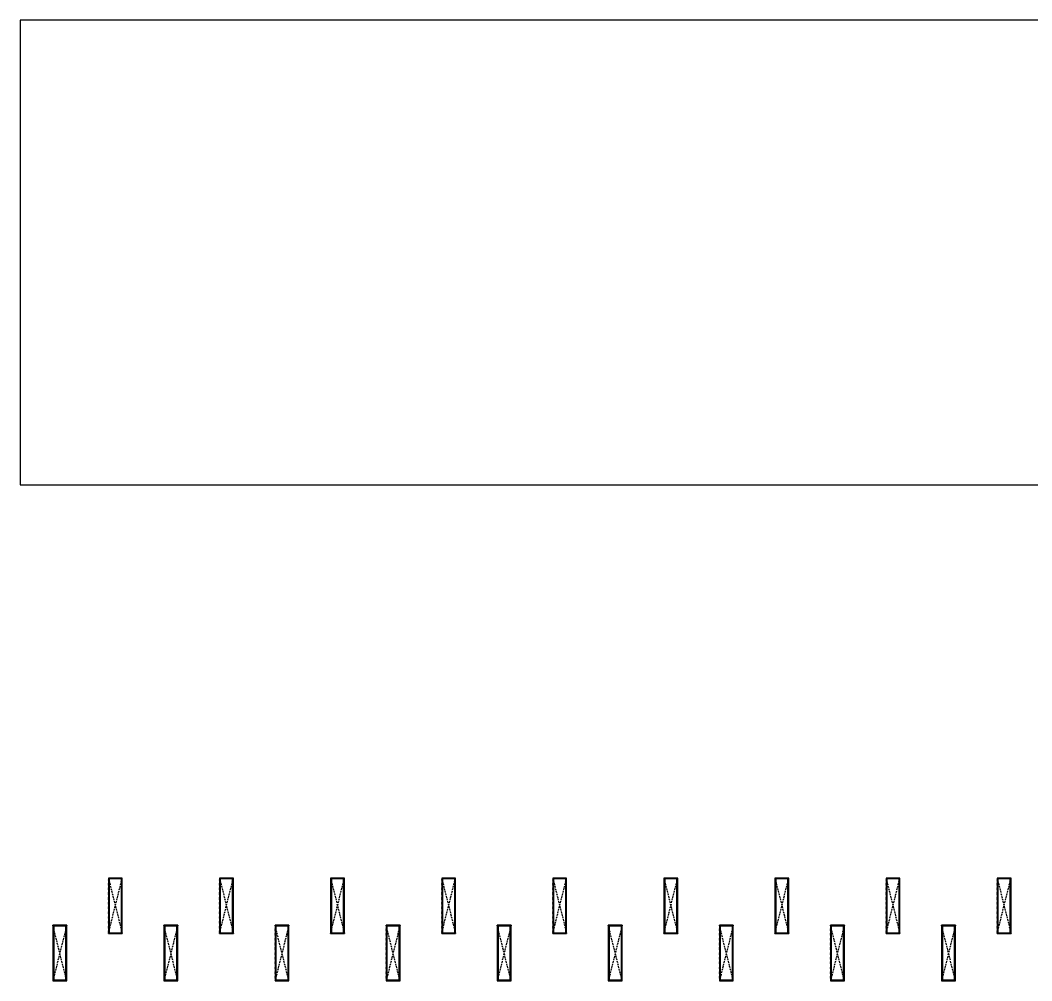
# Model space of a CAD drawing. Header units: millimetres. Extents: x -244126 to 368105, y -173968 to 259060.
# Drawn here: x -195196 to -191554, y 38562 to 42023 of the extents above; entities that cross this region are included whole.
import ezdxf

# ---------------------------------------------------------------- set-up
doc = ezdxf.new("R2010")
doc.units = ezdxf.units.MM
doc.header["$MEASUREMENT"] = 0
doc.linetypes.add('HIDDEN', pattern=[9.525, 6.35, -3.175])
for name, color, linetype in [('000 - H A T C H', 8, 'Continuous'), ('000 - H I D D E N', 7, 'Continuous'), ('000 - WIPEOUT', 250, 'Continuous'), ('002 - STRUCTURAL STEEL', 4, 'Continuous'), ('A04_TUBE SERIES', 7, 'Continuous')]:
    doc.layers.add(name, color=color, linetype=linetype)

msp = doc.modelspace()

# ---------------------------------------------------------------- hatches: boundary and pattern name
at = {"layer": '000 - H A T C H'}
h = msp.add_hatch(dxfattribs=at)
h.set_pattern_fill('ANSI32', color=256, scale=0.25, angle=180)
h.set_pattern_definition([(225, (-194853.4418, 38744.857), (1.683798, -1.683798), []), (225, (-194854.5643, 38744.857), (1.683798, -1.683798), [])])
h.paths.add_polyline_path([(-194878.44179, 38932.35689), (-194878.44179, 38732.35689), (-194828.44179, 38732.35689), (-194828.44179, 38932.35689)])
edge = h.paths.add_edge_path(flags=16)
edge.add_line((-194875.44179, 38928.35689), (-194875.44179, 38736.35689))
edge.add_arc((-194874.44179, 38736.35689), 1, 540, 630)
edge.add_line((-194874.44179, 38735.35689), (-194832.44179, 38735.35689))
edge.add_arc((-194832.44179, 38736.35689), 1, 270, 360)
edge.add_line((-194831.44179, 38736.35689), (-194831.44179, 38928.35689))
edge.add_arc((-194832.44179, 38928.35689), 1, 360, 450)
edge.add_line((-194832.44179, 38929.35689), (-194874.44179, 38929.35689))
edge.add_arc((-194874.44179, 38928.35689), 1, 450, 540)
h = msp.add_hatch(dxfattribs=at)
h.set_pattern_fill('ANSI32', color=256, scale=0.25, angle=180)
h.set_pattern_definition([(225, (-194453.4418, 38744.857), (1.683798, -1.683798), []), (225, (-194454.5643, 38744.857), (1.683798, -1.683798), [])])
h.paths.add_polyline_path([(-194478.44179, 38932.35689), (-194478.44179, 38732.35689), (-194428.44179, 38732.35689), (-194428.44179, 38932.35689)])
edge = h.paths.add_edge_path(flags=16)
edge.add_line((-194475.44179, 38928.35689), (-194475.44179, 38736.35689))
edge.add_arc((-194474.44179, 38736.35689), 1, 540, 630)
edge.add_line((-194474.44179, 38735.35689), (-194432.44179, 38735.35689))
edge.add_arc((-194432.44179, 38736.35689), 1, 270, 360)
edge.add_line((-194431.44179, 38736.35689), (-194431.44179, 38928.35689))
edge.add_arc((-194432.44179, 38928.35689), 1, 360, 450)
edge.add_line((-194432.44179, 38929.35689), (-194474.44179, 38929.35689))
edge.add_arc((-194474.44179, 38928.35689), 1, 450, 540)
h = msp.add_hatch(dxfattribs=at)
h.set_pattern_fill('ANSI32', color=256, scale=0.25, angle=180)
h.set_pattern_definition([(225, (-194053.4418, 38744.857), (1.683798, -1.683798), []), (225, (-194054.5643, 38744.857), (1.683798, -1.683798), [])])
h.paths.add_polyline_path([(-194078.44179, 38932.35689), (-194078.44179, 38732.35689), (-194028.44179, 38732.35689), (-194028.44179, 38932.35689)])
edge = h.paths.add_edge_path(flags=16)
edge.add_line((-194075.44179, 38928.35689), (-194075.44179, 38736.35689))
edge.add_arc((-194074.44179, 38736.35689), 1, 540, 630)
edge.add_line((-194074.44179, 38735.35689), (-194032.44179, 38735.35689))
edge.add_arc((-194032.44179, 38736.35689), 1, 270, 360)
edge.add_line((-194031.44179, 38736.35689), (-194031.44179, 38928.35689))
edge.add_arc((-194032.44179, 38928.35689), 1, 360, 450)
edge.add_line((-194032.44179, 38929.35689), (-194074.44179, 38929.35689))
edge.add_arc((-194074.44179, 38928.35689), 1, 450, 540)
h = msp.add_hatch(dxfattribs=at)
h.set_pattern_fill('ANSI32', color=256, scale=0.25, angle=180)
h.set_pattern_definition([(225, (-193653.4418, 38744.857), (1.683798, -1.683798), []), (225, (-193654.5643, 38744.857), (1.683798, -1.683798), [])])
h.paths.add_polyline_path([(-193678.44179, 38932.35689), (-193678.44179, 38732.35689), (-193628.44179, 38732.35689), (-193628.44179, 38932.35689)])
edge = h.paths.add_edge_path(flags=16)
edge.add_line((-193675.44179, 38928.35689), (-193675.44179, 38736.35689))
edge.add_arc((-193674.44179, 38736.35689), 1, 540, 630)
edge.add_line((-193674.44179, 38735.35689), (-193632.44179, 38735.35689))
edge.add_arc((-193632.44179, 38736.35689), 1, 270, 360)
edge.add_line((-193631.44179, 38736.35689), (-193631.44179, 38928.35689))
edge.add_arc((-193632.44179, 38928.35689), 1, 360, 450)
edge.add_line((-193632.44179, 38929.35689), (-193674.44179, 38929.35689))
edge.add_arc((-193674.44179, 38928.35689), 1, 450, 540)
h = msp.add_hatch(dxfattribs=at)
h.set_pattern_fill('ANSI32', color=256, scale=0.25, angle=180)
h.set_pattern_definition([(225, (-193253.4418, 38744.857), (1.683798, -1.683798), []), (225, (-193254.5643, 38744.857), (1.683798, -1.683798), [])])
h.paths.add_polyline_path([(-193278.44179, 38932.35689), (-193278.44179, 38732.35689), (-193228.44179, 38732.35689), (-193228.44179, 38932.35689)])
edge = h.paths.add_edge_path(flags=16)
edge.add_line((-193275.44179, 38928.35689), (-193275.44179, 38736.35689))
edge.add_arc((-193274.44179, 38736.35689), 1, 540, 630)
edge.add_line((-193274.44179, 38735.35689), (-193232.44179, 38735.35689))
edge.add_arc((-193232.44179, 38736.35689), 1, 270, 360)
edge.add_line((-193231.44179, 38736.35689), (-193231.44179, 38928.35689))
edge.add_arc((-193232.44179, 38928.35689), 1, 360, 450)
edge.add_line((-193232.44179, 38929.35689), (-193274.44179, 38929.35689))
edge.add_arc((-193274.44179, 38928.35689), 1, 450, 540)
h = msp.add_hatch(dxfattribs=at)
h.set_pattern_fill('ANSI32', color=256, scale=0.25, angle=180)
h.set_pattern_definition([(225, (-192853.4418, 38744.857), (1.683798, -1.683798), []), (225, (-192854.5643, 38744.857), (1.683798, -1.683798), [])])
h.paths.add_polyline_path([(-192878.44179, 38932.35689), (-192878.44179, 38732.35689), (-192828.44179, 38732.35689), (-192828.44179, 38932.35689)])
edge = h.paths.add_edge_path(flags=16)
edge.add_line((-192875.44179, 38928.35689), (-192875.44179, 38736.35689))
edge.add_arc((-192874.44179, 38736.35689), 1, 540, 630)
edge.add_line((-192874.44179, 38735.35689), (-192832.44179, 38735.35689))
edge.add_arc((-192832.44179, 38736.35689), 1, 270, 360)
edge.add_line((-192831.44179, 38736.35689), (-192831.44179, 38928.35689))
edge.add_arc((-192832.44179, 38928.35689), 1, 360, 450)
edge.add_line((-192832.44179, 38929.35689), (-192874.44179, 38929.35689))
edge.add_arc((-192874.44179, 38928.35689), 1, 450, 540)
h = msp.add_hatch(dxfattribs=at)
h.set_pattern_fill('ANSI32', color=256, scale=0.25, angle=180)
h.set_pattern_definition([(225, (-192453.4418, 38744.857), (1.683798, -1.683798), []), (225, (-192454.5643, 38744.857), (1.683798, -1.683798), [])])
h.paths.add_polyline_path([(-192478.44179, 38932.35689), (-192478.44179, 38732.35689), (-192428.44179, 38732.35689), (-192428.44179, 38932.35689)])
edge = h.paths.add_edge_path(flags=16)
edge.add_line((-192475.44179, 38928.35689), (-192475.44179, 38736.35689))
edge.add_arc((-192474.44179, 38736.35689), 1, 540, 630)
edge.add_line((-192474.44179, 38735.35689), (-192432.44179, 38735.35689))
edge.add_arc((-192432.44179, 38736.35689), 1, 270, 360)
edge.add_line((-192431.44179, 38736.35689), (-192431.44179, 38928.35689))
edge.add_arc((-192432.44179, 38928.35689), 1, 360, 450)
edge.add_line((-192432.44179, 38929.35689), (-192474.44179, 38929.35689))
edge.add_arc((-192474.44179, 38928.35689), 1, 450, 540)
h = msp.add_hatch(dxfattribs=at)
h.set_pattern_fill('ANSI32', color=256, scale=0.25, angle=180)
h.set_pattern_definition([(225, (-192053.4418, 38744.857), (1.683798, -1.683798), []), (225, (-192054.5643, 38744.857), (1.683798, -1.683798), [])])
h.paths.add_polyline_path([(-192078.44179, 38932.35689), (-192078.44179, 38732.35689), (-192028.44179, 38732.35689), (-192028.44179, 38932.35689)])
edge = h.paths.add_edge_path(flags=16)
edge.add_line((-192075.44179, 38928.35689), (-192075.44179, 38736.35689))
edge.add_arc((-192074.44179, 38736.35689), 1, 540, 630)
edge.add_line((-192074.44179, 38735.35689), (-192032.44179, 38735.35689))
edge.add_arc((-192032.44179, 38736.35689), 1, 270, 360)
edge.add_line((-192031.44179, 38736.35689), (-192031.44179, 38928.35689))
edge.add_arc((-192032.44179, 38928.35689), 1, 360, 450)
edge.add_line((-192032.44179, 38929.35689), (-192074.44179, 38929.35689))
edge.add_arc((-192074.44179, 38928.35689), 1, 450, 540)
h = msp.add_hatch(dxfattribs=at)
h.set_pattern_fill('ANSI32', color=256, scale=0.25, angle=180)
h.set_pattern_definition([(225, (-191653.4418, 38744.857), (1.683798, -1.683798), []), (225, (-191654.5643, 38744.857), (1.683798, -1.683798), [])])
h.paths.add_polyline_path([(-191678.44179, 38932.35689), (-191678.44179, 38732.35689), (-191628.44179, 38732.35689), (-191628.44179, 38932.35689)])
edge = h.paths.add_edge_path(flags=16)
edge.add_line((-191675.44179, 38928.35689), (-191675.44179, 38736.35689))
edge.add_arc((-191674.44179, 38736.35689), 1, 540, 630)
edge.add_line((-191674.44179, 38735.35689), (-191632.44179, 38735.35689))
edge.add_arc((-191632.44179, 38736.35689), 1, 270, 360)
edge.add_line((-191631.44179, 38736.35689), (-191631.44179, 38928.35689))
edge.add_arc((-191632.44179, 38928.35689), 1, 360, 450)
edge.add_line((-191632.44179, 38929.35689), (-191674.44179, 38929.35689))
edge.add_arc((-191674.44179, 38928.35689), 1, 450, 540)
h = msp.add_hatch(dxfattribs=at)
h.set_pattern_fill('ANSI32', color=256, scale=0.25)
h.set_pattern_definition([(45, (-195053.4418, 38749.857), (-1.683798, 1.683798), []), (45, (-195052.3193, 38749.857), (-1.683798, 1.683798), [])])
h.paths.add_polyline_path([(-195028.44179, 38562.35689), (-195028.44179, 38762.35689), (-195078.44179, 38762.35689), (-195078.44179, 38562.35689)])
edge = h.paths.add_edge_path(flags=16)
edge.add_line((-195031.44179, 38566.35689), (-195031.44179, 38758.35689))
edge.add_arc((-195032.44179, 38758.35689), 1, 360, 450)
edge.add_line((-195032.44179, 38759.35689), (-195074.44179, 38759.35689))
edge.add_arc((-195074.44179, 38758.35689), 1, 90, 180)
edge.add_line((-195075.44179, 38758.35689), (-195075.44179, 38566.35689))
edge.add_arc((-195074.44179, 38566.35689), 1, 180, 270)
edge.add_line((-195074.44179, 38565.35689), (-195032.44179, 38565.35689))
edge.add_arc((-195032.44179, 38566.35689), 1, 270, 360)
h = msp.add_hatch(dxfattribs=at)
h.set_pattern_fill('ANSI32', color=256, scale=0.25)
h.set_pattern_definition([(45, (-194653.4418, 38749.857), (-1.683798, 1.683798), []), (45, (-194652.3193, 38749.857), (-1.683798, 1.683798), [])])
h.paths.add_polyline_path([(-194628.44179, 38562.35689), (-194628.44179, 38762.35689), (-194678.44179, 38762.35689), (-194678.44179, 38562.35689)])
edge = h.paths.add_edge_path(flags=16)
edge.add_line((-194631.44179, 38566.35689), (-194631.44179, 38758.35689))
edge.add_arc((-194632.44179, 38758.35689), 1, 360, 450)
edge.add_line((-194632.44179, 38759.35689), (-194674.44179, 38759.35689))
edge.add_arc((-194674.44179, 38758.35689), 1, 90, 180)
edge.add_line((-194675.44179, 38758.35689), (-194675.44179, 38566.35689))
edge.add_arc((-194674.44179, 38566.35689), 1, 180, 270)
edge.add_line((-194674.44179, 38565.35689), (-194632.44179, 38565.35689))
edge.add_arc((-194632.44179, 38566.35689), 1, 270, 360)
h = msp.add_hatch(dxfattribs=at)
h.set_pattern_fill('ANSI32', color=256, scale=0.25)
h.set_pattern_definition([(45, (-194253.4418, 38749.857), (-1.683798, 1.683798), []), (45, (-194252.3193, 38749.857), (-1.683798, 1.683798), [])])
h.paths.add_polyline_path([(-194228.44179, 38562.35689), (-194228.44179, 38762.35689), (-194278.44179, 38762.35689), (-194278.44179, 38562.35689)])
edge = h.paths.add_edge_path(flags=16)
edge.add_line((-194231.44179, 38566.35689), (-194231.44179, 38758.35689))
edge.add_arc((-194232.44179, 38758.35689), 1, 360, 450)
edge.add_line((-194232.44179, 38759.35689), (-194274.44179, 38759.35689))
edge.add_arc((-194274.44179, 38758.35689), 1, 90, 180)
edge.add_line((-194275.44179, 38758.35689), (-194275.44179, 38566.35689))
edge.add_arc((-194274.44179, 38566.35689), 1, 180, 270)
edge.add_line((-194274.44179, 38565.35689), (-194232.44179, 38565.35689))
edge.add_arc((-194232.44179, 38566.35689), 1, 270, 360)
h = msp.add_hatch(dxfattribs=at)
h.set_pattern_fill('ANSI32', color=256, scale=0.25)
h.set_pattern_definition([(45, (-193853.4418, 38749.857), (-1.683798, 1.683798), []), (45, (-193852.3193, 38749.857), (-1.683798, 1.683798), [])])
h.paths.add_polyline_path([(-193828.44179, 38562.35689), (-193828.44179, 38762.35689), (-193878.44179, 38762.35689), (-193878.44179, 38562.35689)])
edge = h.paths.add_edge_path(flags=16)
edge.add_line((-193831.44179, 38566.35689), (-193831.44179, 38758.35689))
edge.add_arc((-193832.44179, 38758.35689), 1, 360, 450)
edge.add_line((-193832.44179, 38759.35689), (-193874.44179, 38759.35689))
edge.add_arc((-193874.44179, 38758.35689), 1, 90, 180)
edge.add_line((-193875.44179, 38758.35689), (-193875.44179, 38566.35689))
edge.add_arc((-193874.44179, 38566.35689), 1, 180, 270)
edge.add_line((-193874.44179, 38565.35689), (-193832.44179, 38565.35689))
edge.add_arc((-193832.44179, 38566.35689), 1, 270, 360)
h = msp.add_hatch(dxfattribs=at)
h.set_pattern_fill('ANSI32', color=256, scale=0.25)
h.set_pattern_definition([(45, (-193453.4418, 38749.857), (-1.683798, 1.683798), []), (45, (-193452.3193, 38749.857), (-1.683798, 1.683798), [])])
h.paths.add_polyline_path([(-193428.44179, 38562.35689), (-193428.44179, 38762.35689), (-193478.44179, 38762.35689), (-193478.44179, 38562.35689)])
edge = h.paths.add_edge_path(flags=16)
edge.add_line((-193431.44179, 38566.35689), (-193431.44179, 38758.35689))
edge.add_arc((-193432.44179, 38758.35689), 1, 360, 450)
edge.add_line((-193432.44179, 38759.35689), (-193474.44179, 38759.35689))
edge.add_arc((-193474.44179, 38758.35689), 1, 90, 180)
edge.add_line((-193475.44179, 38758.35689), (-193475.44179, 38566.35689))
edge.add_arc((-193474.44179, 38566.35689), 1, 180, 270)
edge.add_line((-193474.44179, 38565.35689), (-193432.44179, 38565.35689))
edge.add_arc((-193432.44179, 38566.35689), 1, 270, 360)
h = msp.add_hatch(dxfattribs=at)
h.set_pattern_fill('ANSI32', color=256, scale=0.25)
h.set_pattern_definition([(45, (-193053.4418, 38749.857), (-1.683798, 1.683798), []), (45, (-193052.3193, 38749.857), (-1.683798, 1.683798), [])])
h.paths.add_polyline_path([(-193028.44179, 38562.35689), (-193028.44179, 38762.35689), (-193078.44179, 38762.35689), (-193078.44179, 38562.35689)])
edge = h.paths.add_edge_path(flags=16)
edge.add_line((-193031.44179, 38566.35689), (-193031.44179, 38758.35689))
edge.add_arc((-193032.44179, 38758.35689), 1, 360, 450)
edge.add_line((-193032.44179, 38759.35689), (-193074.44179, 38759.35689))
edge.add_arc((-193074.44179, 38758.35689), 1, 90, 180)
edge.add_line((-193075.44179, 38758.35689), (-193075.44179, 38566.35689))
edge.add_arc((-193074.44179, 38566.35689), 1, 180, 270)
edge.add_line((-193074.44179, 38565.35689), (-193032.44179, 38565.35689))
edge.add_arc((-193032.44179, 38566.35689), 1, 270, 360)
h = msp.add_hatch(dxfattribs=at)
h.set_pattern_fill('ANSI32', color=256, scale=0.25)
h.set_pattern_definition([(45, (-192653.4418, 38749.857), (-1.683798, 1.683798), []), (45, (-192652.3193, 38749.857), (-1.683798, 1.683798), [])])
h.paths.add_polyline_path([(-192628.44179, 38562.35689), (-192628.44179, 38762.35689), (-192678.44179, 38762.35689), (-192678.44179, 38562.35689)])
edge = h.paths.add_edge_path(flags=16)
edge.add_line((-192631.44179, 38566.35689), (-192631.44179, 38758.35689))
edge.add_arc((-192632.44179, 38758.35689), 1, 360, 450)
edge.add_line((-192632.44179, 38759.35689), (-192674.44179, 38759.35689))
edge.add_arc((-192674.44179, 38758.35689), 1, 90, 180)
edge.add_line((-192675.44179, 38758.35689), (-192675.44179, 38566.35689))
edge.add_arc((-192674.44179, 38566.35689), 1, 180, 270)
edge.add_line((-192674.44179, 38565.35689), (-192632.44179, 38565.35689))
edge.add_arc((-192632.44179, 38566.35689), 1, 270, 360)
h = msp.add_hatch(dxfattribs=at)
h.set_pattern_fill('ANSI32', color=256, scale=0.25)
h.set_pattern_definition([(45, (-192253.4418, 38749.857), (-1.683798, 1.683798), []), (45, (-192252.3193, 38749.857), (-1.683798, 1.683798), [])])
h.paths.add_polyline_path([(-192228.44179, 38562.35689), (-192228.44179, 38762.35689), (-192278.44179, 38762.35689), (-192278.44179, 38562.35689)])
edge = h.paths.add_edge_path(flags=16)
edge.add_line((-192231.44179, 38566.35689), (-192231.44179, 38758.35689))
edge.add_arc((-192232.44179, 38758.35689), 1, 360, 450)
edge.add_line((-192232.44179, 38759.35689), (-192274.44179, 38759.35689))
edge.add_arc((-192274.44179, 38758.35689), 1, 90, 180)
edge.add_line((-192275.44179, 38758.35689), (-192275.44179, 38566.35689))
edge.add_arc((-192274.44179, 38566.35689), 1, 180, 270)
edge.add_line((-192274.44179, 38565.35689), (-192232.44179, 38565.35689))
edge.add_arc((-192232.44179, 38566.35689), 1, 270, 360)
h = msp.add_hatch(dxfattribs=at)
h.set_pattern_fill('ANSI32', color=256, scale=0.25)
h.set_pattern_definition([(45, (-191853.4418, 38749.857), (-1.683798, 1.683798), []), (45, (-191852.3193, 38749.857), (-1.683798, 1.683798), [])])
h.paths.add_polyline_path([(-191828.44179, 38562.35689), (-191828.44179, 38762.35689), (-191878.44179, 38762.35689), (-191878.44179, 38562.35689)])
edge = h.paths.add_edge_path(flags=16)
edge.add_line((-191831.44179, 38566.35689), (-191831.44179, 38758.35689))
edge.add_arc((-191832.44179, 38758.35689), 1, 360, 450)
edge.add_line((-191832.44179, 38759.35689), (-191874.44179, 38759.35689))
edge.add_arc((-191874.44179, 38758.35689), 1, 90, 180)
edge.add_line((-191875.44179, 38758.35689), (-191875.44179, 38566.35689))
edge.add_arc((-191874.44179, 38566.35689), 1, 180, 270)
edge.add_line((-191874.44179, 38565.35689), (-191832.44179, 38565.35689))
edge.add_arc((-191832.44179, 38566.35689), 1, 270, 360)

# ---------------------------------------------------------------- linework, layer by layer
at = {"layer": 'A04_TUBE SERIES', "color": 250, "linetype": 'ByBlock'}
msp.add_lwpolyline([(-195195.88425, 40348.8561), (-180864.8416, 40348.8561), (-180864.8416, 42023.07355), (-195195.88425, 42023.07355)], close=True, dxfattribs=at)

# ---------------------------------------------------------------- next in the draw order: wipeouts: each hides what was drawn before it
at = {"color": 250}
for points in [[(-194878.44179, 38932.35689), (-194878.44179, 38732.35689), (-194828.44179, 38732.35689), (-194828.44179, 38932.35689)], [(-194478.44179, 38932.35689), (-194478.44179, 38732.35689), (-194428.44179, 38732.35689), (-194428.44179, 38932.35689)], [(-194078.44179, 38932.35689), (-194078.44179, 38732.35689), (-194028.44179, 38732.35689), (-194028.44179, 38932.35689)], [(-193678.44179, 38932.35689), (-193678.44179, 38732.35689), (-193628.44179, 38732.35689), (-193628.44179, 38932.35689)], [(-193278.44179, 38932.35689), (-193278.44179, 38732.35689), (-193228.44179, 38732.35689), (-193228.44179, 38932.35689)], [(-192878.44179, 38932.35689), (-192878.44179, 38732.35689), (-192828.44179, 38732.35689), (-192828.44179, 38932.35689)], [(-192478.44179, 38932.35689), (-192478.44179, 38732.35689), (-192428.44179, 38732.35689), (-192428.44179, 38932.35689)], [(-192078.44179, 38932.35689), (-192078.44179, 38732.35689), (-192028.44179, 38732.35689), (-192028.44179, 38932.35689)], [(-191678.44179, 38932.35689), (-191678.44179, 38732.35689), (-191628.44179, 38732.35689), (-191628.44179, 38932.35689)], [(-195028.44179, 38562.35689), (-195028.44179, 38762.35689), (-195078.44179, 38762.35689), (-195078.44179, 38562.35689)], [(-194628.44179, 38562.35689), (-194628.44179, 38762.35689), (-194678.44179, 38762.35689), (-194678.44179, 38562.35689)], [(-194228.44179, 38562.35689), (-194228.44179, 38762.35689), (-194278.44179, 38762.35689), (-194278.44179, 38562.35689)], [(-193828.44179, 38562.35689), (-193828.44179, 38762.35689), (-193878.44179, 38762.35689), (-193878.44179, 38562.35689)], [(-193428.44179, 38562.35689), (-193428.44179, 38762.35689), (-193478.44179, 38762.35689), (-193478.44179, 38562.35689)], [(-193028.44179, 38562.35689), (-193028.44179, 38762.35689), (-193078.44179, 38762.35689), (-193078.44179, 38562.35689)], [(-192628.44179, 38562.35689), (-192628.44179, 38762.35689), (-192678.44179, 38762.35689), (-192678.44179, 38562.35689)], [(-192228.44179, 38562.35689), (-192228.44179, 38762.35689), (-192278.44179, 38762.35689), (-192278.44179, 38562.35689)], [(-191828.44179, 38562.35689), (-191828.44179, 38762.35689), (-191878.44179, 38762.35689), (-191878.44179, 38562.35689)]]:
    msp.add_wipeout(points, dxfattribs=at).dxf.layer = '000 - WIPEOUT'

# ---------------------------------------------------------------- next in the draw order: linework, layer by layer
at = {"layer": '000 - H I D D E N', "color": 8, "linetype": 'HIDDEN'}
for p, q in [((-194878.44179, 38932.35689), (-194828.44179, 38732.35689)), ((-194878.44179, 38732.35689), (-194828.44179, 38932.35689)), ((-194478.44179, 38932.35689), (-194428.44179, 38732.35689)), ((-194478.44179, 38732.35689), (-194428.44179, 38932.35689)), ((-194078.44179, 38932.35689), (-194028.44179, 38732.35689)), ((-194078.44179, 38732.35689), (-194028.44179, 38932.35689)), ((-193678.44179, 38932.35689), (-193628.44179, 38732.35689)), ((-193678.44179, 38732.35689), (-193628.44179, 38932.35689)), ((-193278.44179, 38932.35689), (-193228.44179, 38732.35689)), ((-193278.44179, 38732.35689), (-193228.44179, 38932.35689)), ((-192878.44179, 38932.35689), (-192828.44179, 38732.35689)), ((-192878.44179, 38732.35689), (-192828.44179, 38932.35689)), ((-192478.44179, 38932.35689), (-192428.44179, 38732.35689)), ((-192478.44179, 38732.35689), (-192428.44179, 38932.35689)), ((-192078.44179, 38932.35689), (-192028.44179, 38732.35689)), ((-192078.44179, 38732.35689), (-192028.44179, 38932.35689)), ((-191678.44179, 38932.35689), (-191628.44179, 38732.35689)), ((-191678.44179, 38732.35689), (-191628.44179, 38932.35689)), ((-195028.44179, 38562.35689), (-195078.44179, 38762.35689)), ((-195028.44179, 38762.35689), (-195078.44179, 38562.35689)), ((-194628.44179, 38562.35689), (-194678.44179, 38762.35689)), ((-194628.44179, 38762.35689), (-194678.44179, 38562.35689)), ((-194228.44179, 38562.35689), (-194278.44179, 38762.35689)), ((-194228.44179, 38762.35689), (-194278.44179, 38562.35689)), ((-193828.44179, 38562.35689), (-193878.44179, 38762.35689)), ((-193828.44179, 38762.35689), (-193878.44179, 38562.35689)), ((-193428.44179, 38562.35689), (-193478.44179, 38762.35689)), ((-193428.44179, 38762.35689), (-193478.44179, 38562.35689)), ((-193028.44179, 38562.35689), (-193078.44179, 38762.35689)), ((-193028.44179, 38762.35689), (-193078.44179, 38562.35689)), ((-192628.44179, 38562.35689), (-192678.44179, 38762.35689)), ((-192628.44179, 38762.35689), (-192678.44179, 38562.35689)), ((-192228.44179, 38562.35689), (-192278.44179, 38762.35689)), ((-192228.44179, 38762.35689), (-192278.44179, 38562.35689)), ((-191828.44179, 38562.35689), (-191878.44179, 38762.35689)), ((-191828.44179, 38762.35689), (-191878.44179, 38562.35689))]:
    msp.add_line(p, q, dxfattribs=at)
at = {"layer": '002 - STRUCTURAL STEEL', "color": 0}
for points in [[(-194878.44179, 38932.35689), (-194878.44179, 38732.35689), (-194828.44179, 38732.35689), (-194828.44179, 38932.35689)], [(-194478.44179, 38932.35689), (-194478.44179, 38732.35689), (-194428.44179, 38732.35689), (-194428.44179, 38932.35689)], [(-194078.44179, 38932.35689), (-194078.44179, 38732.35689), (-194028.44179, 38732.35689), (-194028.44179, 38932.35689)], [(-193678.44179, 38932.35689), (-193678.44179, 38732.35689), (-193628.44179, 38732.35689), (-193628.44179, 38932.35689)], [(-193278.44179, 38932.35689), (-193278.44179, 38732.35689), (-193228.44179, 38732.35689), (-193228.44179, 38932.35689)], [(-192878.44179, 38932.35689), (-192878.44179, 38732.35689), (-192828.44179, 38732.35689), (-192828.44179, 38932.35689)], [(-192478.44179, 38932.35689), (-192478.44179, 38732.35689), (-192428.44179, 38732.35689), (-192428.44179, 38932.35689)], [(-192078.44179, 38932.35689), (-192078.44179, 38732.35689), (-192028.44179, 38732.35689), (-192028.44179, 38932.35689)], [(-191678.44179, 38932.35689), (-191678.44179, 38732.35689), (-191628.44179, 38732.35689), (-191628.44179, 38932.35689)], [(-195028.44179, 38562.35689), (-195028.44179, 38762.35689), (-195078.44179, 38762.35689), (-195078.44179, 38562.35689)], [(-194628.44179, 38562.35689), (-194628.44179, 38762.35689), (-194678.44179, 38762.35689), (-194678.44179, 38562.35689)], [(-194228.44179, 38562.35689), (-194228.44179, 38762.35689), (-194278.44179, 38762.35689), (-194278.44179, 38562.35689)], [(-193828.44179, 38562.35689), (-193828.44179, 38762.35689), (-193878.44179, 38762.35689), (-193878.44179, 38562.35689)], [(-193428.44179, 38562.35689), (-193428.44179, 38762.35689), (-193478.44179, 38762.35689), (-193478.44179, 38562.35689)], [(-193028.44179, 38562.35689), (-193028.44179, 38762.35689), (-193078.44179, 38762.35689), (-193078.44179, 38562.35689)], [(-192628.44179, 38562.35689), (-192628.44179, 38762.35689), (-192678.44179, 38762.35689), (-192678.44179, 38562.35689)], [(-192228.44179, 38562.35689), (-192228.44179, 38762.35689), (-192278.44179, 38762.35689), (-192278.44179, 38562.35689)], [(-191828.44179, 38562.35689), (-191828.44179, 38762.35689), (-191878.44179, 38762.35689), (-191878.44179, 38562.35689)]]:
    msp.add_lwpolyline(points, close=True, dxfattribs=at)
for points in [[(-194875.44179, 38928.35689), (-194875.44179, 38736.35689, 0.4142135624), (-194874.44179, 38735.35689), (-194832.44179, 38735.35689, 0.4142135624), (-194831.44179, 38736.35689), (-194831.44179, 38928.35689, 0.4142135624), (-194832.44179, 38929.35689), (-194874.44179, 38929.35689, 0.4142135624)], [(-194475.44179, 38928.35689), (-194475.44179, 38736.35689, 0.4142135624), (-194474.44179, 38735.35689), (-194432.44179, 38735.35689, 0.4142135624), (-194431.44179, 38736.35689), (-194431.44179, 38928.35689, 0.4142135624), (-194432.44179, 38929.35689), (-194474.44179, 38929.35689, 0.4142135624)], [(-194075.44179, 38928.35689), (-194075.44179, 38736.35689, 0.4142135624), (-194074.44179, 38735.35689), (-194032.44179, 38735.35689, 0.4142135624), (-194031.44179, 38736.35689), (-194031.44179, 38928.35689, 0.4142135624), (-194032.44179, 38929.35689), (-194074.44179, 38929.35689, 0.4142135624)], [(-193675.44179, 38928.35689), (-193675.44179, 38736.35689, 0.4142135624), (-193674.44179, 38735.35689), (-193632.44179, 38735.35689, 0.4142135624), (-193631.44179, 38736.35689), (-193631.44179, 38928.35689, 0.4142135624), (-193632.44179, 38929.35689), (-193674.44179, 38929.35689, 0.4142135624)], [(-193275.44179, 38928.35689), (-193275.44179, 38736.35689, 0.4142135624), (-193274.44179, 38735.35689), (-193232.44179, 38735.35689, 0.4142135624), (-193231.44179, 38736.35689), (-193231.44179, 38928.35689, 0.4142135624), (-193232.44179, 38929.35689), (-193274.44179, 38929.35689, 0.4142135624)], [(-192875.44179, 38928.35689), (-192875.44179, 38736.35689, 0.4142135624), (-192874.44179, 38735.35689), (-192832.44179, 38735.35689, 0.4142135624), (-192831.44179, 38736.35689), (-192831.44179, 38928.35689, 0.4142135624), (-192832.44179, 38929.35689), (-192874.44179, 38929.35689, 0.4142135624)], [(-192475.44179, 38928.35689), (-192475.44179, 38736.35689, 0.4142135624), (-192474.44179, 38735.35689), (-192432.44179, 38735.35689, 0.4142135624), (-192431.44179, 38736.35689), (-192431.44179, 38928.35689, 0.4142135624), (-192432.44179, 38929.35689), (-192474.44179, 38929.35689, 0.4142135624)], [(-192075.44179, 38928.35689), (-192075.44179, 38736.35689, 0.4142135624), (-192074.44179, 38735.35689), (-192032.44179, 38735.35689, 0.4142135624), (-192031.44179, 38736.35689), (-192031.44179, 38928.35689, 0.4142135624), (-192032.44179, 38929.35689), (-192074.44179, 38929.35689, 0.4142135624)], [(-191675.44179, 38928.35689), (-191675.44179, 38736.35689, 0.4142135624), (-191674.44179, 38735.35689), (-191632.44179, 38735.35689, 0.4142135624), (-191631.44179, 38736.35689), (-191631.44179, 38928.35689, 0.4142135624), (-191632.44179, 38929.35689), (-191674.44179, 38929.35689, 0.4142135624)], [(-195031.44179, 38566.35689), (-195031.44179, 38758.35689, 0.4142135624), (-195032.44179, 38759.35689), (-195074.44179, 38759.35689, 0.4142135624), (-195075.44179, 38758.35689), (-195075.44179, 38566.35689, 0.4142135624), (-195074.44179, 38565.35689), (-195032.44179, 38565.35689, 0.4142135624)], [(-194631.44179, 38566.35689), (-194631.44179, 38758.35689, 0.4142135624), (-194632.44179, 38759.35689), (-194674.44179, 38759.35689, 0.4142135624), (-194675.44179, 38758.35689), (-194675.44179, 38566.35689, 0.4142135624), (-194674.44179, 38565.35689), (-194632.44179, 38565.35689, 0.4142135624)], [(-194231.44179, 38566.35689), (-194231.44179, 38758.35689, 0.4142135624), (-194232.44179, 38759.35689), (-194274.44179, 38759.35689, 0.4142135624), (-194275.44179, 38758.35689), (-194275.44179, 38566.35689, 0.4142135624), (-194274.44179, 38565.35689), (-194232.44179, 38565.35689, 0.4142135624)], [(-193831.44179, 38566.35689), (-193831.44179, 38758.35689, 0.4142135624), (-193832.44179, 38759.35689), (-193874.44179, 38759.35689, 0.4142135624), (-193875.44179, 38758.35689), (-193875.44179, 38566.35689, 0.4142135624), (-193874.44179, 38565.35689), (-193832.44179, 38565.35689, 0.4142135624)], [(-193431.44179, 38566.35689), (-193431.44179, 38758.35689, 0.4142135624), (-193432.44179, 38759.35689), (-193474.44179, 38759.35689, 0.4142135624), (-193475.44179, 38758.35689), (-193475.44179, 38566.35689, 0.4142135624), (-193474.44179, 38565.35689), (-193432.44179, 38565.35689, 0.4142135624)], [(-193031.44179, 38566.35689), (-193031.44179, 38758.35689, 0.4142135624), (-193032.44179, 38759.35689), (-193074.44179, 38759.35689, 0.4142135624), (-193075.44179, 38758.35689), (-193075.44179, 38566.35689, 0.4142135624), (-193074.44179, 38565.35689), (-193032.44179, 38565.35689, 0.4142135624)], [(-192631.44179, 38566.35689), (-192631.44179, 38758.35689, 0.4142135624), (-192632.44179, 38759.35689), (-192674.44179, 38759.35689, 0.4142135624), (-192675.44179, 38758.35689), (-192675.44179, 38566.35689, 0.4142135624), (-192674.44179, 38565.35689), (-192632.44179, 38565.35689, 0.4142135624)], [(-192231.44179, 38566.35689), (-192231.44179, 38758.35689, 0.4142135624), (-192232.44179, 38759.35689), (-192274.44179, 38759.35689, 0.4142135624), (-192275.44179, 38758.35689), (-192275.44179, 38566.35689, 0.4142135624), (-192274.44179, 38565.35689), (-192232.44179, 38565.35689, 0.4142135624)], [(-191831.44179, 38566.35689), (-191831.44179, 38758.35689, 0.4142135624), (-191832.44179, 38759.35689), (-191874.44179, 38759.35689, 0.4142135624), (-191875.44179, 38758.35689), (-191875.44179, 38566.35689, 0.4142135624), (-191874.44179, 38565.35689), (-191832.44179, 38565.35689, 0.4142135624)]]:
    msp.add_lwpolyline(points, format="xyb", close=True, dxfattribs=at)
at = {"layer": 'Defpoints', "color": 250}
for points in [[(-194878.44179, 38932.35689), (-194878.44179, 38732.35689), (-194828.44179, 38732.35689), (-194828.44179, 38932.35689)], [(-194478.44179, 38932.35689), (-194478.44179, 38732.35689), (-194428.44179, 38732.35689), (-194428.44179, 38932.35689)], [(-194078.44179, 38932.35689), (-194078.44179, 38732.35689), (-194028.44179, 38732.35689), (-194028.44179, 38932.35689)], [(-193678.44179, 38932.35689), (-193678.44179, 38732.35689), (-193628.44179, 38732.35689), (-193628.44179, 38932.35689)], [(-193278.44179, 38932.35689), (-193278.44179, 38732.35689), (-193228.44179, 38732.35689), (-193228.44179, 38932.35689)], [(-192878.44179, 38932.35689), (-192878.44179, 38732.35689), (-192828.44179, 38732.35689), (-192828.44179, 38932.35689)], [(-192478.44179, 38932.35689), (-192478.44179, 38732.35689), (-192428.44179, 38732.35689), (-192428.44179, 38932.35689)], [(-192078.44179, 38932.35689), (-192078.44179, 38732.35689), (-192028.44179, 38732.35689), (-192028.44179, 38932.35689)], [(-191678.44179, 38932.35689), (-191678.44179, 38732.35689), (-191628.44179, 38732.35689), (-191628.44179, 38932.35689)], [(-195028.44179, 38562.35689), (-195028.44179, 38762.35689), (-195078.44179, 38762.35689), (-195078.44179, 38562.35689)], [(-194628.44179, 38562.35689), (-194628.44179, 38762.35689), (-194678.44179, 38762.35689), (-194678.44179, 38562.35689)], [(-194228.44179, 38562.35689), (-194228.44179, 38762.35689), (-194278.44179, 38762.35689), (-194278.44179, 38562.35689)], [(-193828.44179, 38562.35689), (-193828.44179, 38762.35689), (-193878.44179, 38762.35689), (-193878.44179, 38562.35689)], [(-193428.44179, 38562.35689), (-193428.44179, 38762.35689), (-193478.44179, 38762.35689), (-193478.44179, 38562.35689)], [(-193028.44179, 38562.35689), (-193028.44179, 38762.35689), (-193078.44179, 38762.35689), (-193078.44179, 38562.35689)], [(-192628.44179, 38562.35689), (-192628.44179, 38762.35689), (-192678.44179, 38762.35689), (-192678.44179, 38562.35689)], [(-192228.44179, 38562.35689), (-192228.44179, 38762.35689), (-192278.44179, 38762.35689), (-192278.44179, 38562.35689)], [(-191828.44179, 38562.35689), (-191828.44179, 38762.35689), (-191878.44179, 38762.35689), (-191878.44179, 38562.35689)]]:
    msp.add_lwpolyline(points, close=True, dxfattribs=at)

# ---------------------------------------------------------------- next in the draw order: wipeouts: each hides what was drawn before it
at = {"color": 250}
for points in [[(-194878.44179, 38932.35689), (-194878.44179, 38732.35689), (-194828.44179, 38732.35689), (-194828.44179, 38932.35689)], [(-194478.44179, 38932.35689), (-194478.44179, 38732.35689), (-194428.44179, 38732.35689), (-194428.44179, 38932.35689)], [(-194078.44179, 38932.35689), (-194078.44179, 38732.35689), (-194028.44179, 38732.35689), (-194028.44179, 38932.35689)], [(-193678.44179, 38932.35689), (-193678.44179, 38732.35689), (-193628.44179, 38732.35689), (-193628.44179, 38932.35689)], [(-193278.44179, 38932.35689), (-193278.44179, 38732.35689), (-193228.44179, 38732.35689), (-193228.44179, 38932.35689)], [(-192878.44179, 38932.35689), (-192878.44179, 38732.35689), (-192828.44179, 38732.35689), (-192828.44179, 38932.35689)], [(-192478.44179, 38932.35689), (-192478.44179, 38732.35689), (-192428.44179, 38732.35689), (-192428.44179, 38932.35689)], [(-192078.44179, 38932.35689), (-192078.44179, 38732.35689), (-192028.44179, 38732.35689), (-192028.44179, 38932.35689)], [(-191678.44179, 38932.35689), (-191678.44179, 38732.35689), (-191628.44179, 38732.35689), (-191628.44179, 38932.35689)], [(-195028.44179, 38562.35689), (-195028.44179, 38762.35689), (-195078.44179, 38762.35689), (-195078.44179, 38562.35689)], [(-194628.44179, 38562.35689), (-194628.44179, 38762.35689), (-194678.44179, 38762.35689), (-194678.44179, 38562.35689)], [(-194228.44179, 38562.35689), (-194228.44179, 38762.35689), (-194278.44179, 38762.35689), (-194278.44179, 38562.35689)], [(-193828.44179, 38562.35689), (-193828.44179, 38762.35689), (-193878.44179, 38762.35689), (-193878.44179, 38562.35689)], [(-193428.44179, 38562.35689), (-193428.44179, 38762.35689), (-193478.44179, 38762.35689), (-193478.44179, 38562.35689)], [(-193028.44179, 38562.35689), (-193028.44179, 38762.35689), (-193078.44179, 38762.35689), (-193078.44179, 38562.35689)], [(-192628.44179, 38562.35689), (-192628.44179, 38762.35689), (-192678.44179, 38762.35689), (-192678.44179, 38562.35689)], [(-192228.44179, 38562.35689), (-192228.44179, 38762.35689), (-192278.44179, 38762.35689), (-192278.44179, 38562.35689)], [(-191828.44179, 38562.35689), (-191828.44179, 38762.35689), (-191878.44179, 38762.35689), (-191878.44179, 38562.35689)]]:
    msp.add_wipeout(points, dxfattribs=at).dxf.layer = '000 - WIPEOUT'

# ---------------------------------------------------------------- next in the draw order: linework, layer by layer
at = {"layer": '000 - H I D D E N', "color": 8, "linetype": 'HIDDEN'}
for p, q in [((-194878.44179, 38932.35689), (-194828.44179, 38732.35689)), ((-194878.44179, 38732.35689), (-194828.44179, 38932.35689)), ((-194478.44179, 38932.35689), (-194428.44179, 38732.35689)), ((-194478.44179, 38732.35689), (-194428.44179, 38932.35689)), ((-194078.44179, 38932.35689), (-194028.44179, 38732.35689)), ((-194078.44179, 38732.35689), (-194028.44179, 38932.35689)), ((-193678.44179, 38932.35689), (-193628.44179, 38732.35689)), ((-193678.44179, 38732.35689), (-193628.44179, 38932.35689)), ((-193278.44179, 38932.35689), (-193228.44179, 38732.35689)), ((-193278.44179, 38732.35689), (-193228.44179, 38932.35689)), ((-192878.44179, 38932.35689), (-192828.44179, 38732.35689)), ((-192878.44179, 38732.35689), (-192828.44179, 38932.35689)), ((-192478.44179, 38932.35689), (-192428.44179, 38732.35689)), ((-192478.44179, 38732.35689), (-192428.44179, 38932.35689)), ((-192078.44179, 38932.35689), (-192028.44179, 38732.35689)), ((-192078.44179, 38732.35689), (-192028.44179, 38932.35689)), ((-191678.44179, 38932.35689), (-191628.44179, 38732.35689)), ((-191678.44179, 38732.35689), (-191628.44179, 38932.35689)), ((-195028.44179, 38562.35689), (-195078.44179, 38762.35689)), ((-195028.44179, 38762.35689), (-195078.44179, 38562.35689)), ((-194628.44179, 38562.35689), (-194678.44179, 38762.35689)), ((-194628.44179, 38762.35689), (-194678.44179, 38562.35689)), ((-194228.44179, 38562.35689), (-194278.44179, 38762.35689)), ((-194228.44179, 38762.35689), (-194278.44179, 38562.35689)), ((-193828.44179, 38562.35689), (-193878.44179, 38762.35689)), ((-193828.44179, 38762.35689), (-193878.44179, 38562.35689)), ((-193428.44179, 38562.35689), (-193478.44179, 38762.35689)), ((-193428.44179, 38762.35689), (-193478.44179, 38562.35689)), ((-193028.44179, 38562.35689), (-193078.44179, 38762.35689)), ((-193028.44179, 38762.35689), (-193078.44179, 38562.35689)), ((-192628.44179, 38562.35689), (-192678.44179, 38762.35689)), ((-192628.44179, 38762.35689), (-192678.44179, 38562.35689)), ((-192228.44179, 38562.35689), (-192278.44179, 38762.35689)), ((-192228.44179, 38762.35689), (-192278.44179, 38562.35689)), ((-191828.44179, 38562.35689), (-191878.44179, 38762.35689)), ((-191828.44179, 38762.35689), (-191878.44179, 38562.35689))]:
    msp.add_line(p, q, dxfattribs=at)
at = {"layer": '002 - STRUCTURAL STEEL', "color": 0}
for points in [[(-194878.44179, 38932.35689), (-194878.44179, 38732.35689), (-194828.44179, 38732.35689), (-194828.44179, 38932.35689)], [(-194478.44179, 38932.35689), (-194478.44179, 38732.35689), (-194428.44179, 38732.35689), (-194428.44179, 38932.35689)], [(-194078.44179, 38932.35689), (-194078.44179, 38732.35689), (-194028.44179, 38732.35689), (-194028.44179, 38932.35689)], [(-193678.44179, 38932.35689), (-193678.44179, 38732.35689), (-193628.44179, 38732.35689), (-193628.44179, 38932.35689)], [(-193278.44179, 38932.35689), (-193278.44179, 38732.35689), (-193228.44179, 38732.35689), (-193228.44179, 38932.35689)], [(-192878.44179, 38932.35689), (-192878.44179, 38732.35689), (-192828.44179, 38732.35689), (-192828.44179, 38932.35689)], [(-192478.44179, 38932.35689), (-192478.44179, 38732.35689), (-192428.44179, 38732.35689), (-192428.44179, 38932.35689)], [(-192078.44179, 38932.35689), (-192078.44179, 38732.35689), (-192028.44179, 38732.35689), (-192028.44179, 38932.35689)], [(-191678.44179, 38932.35689), (-191678.44179, 38732.35689), (-191628.44179, 38732.35689), (-191628.44179, 38932.35689)], [(-195028.44179, 38562.35689), (-195028.44179, 38762.35689), (-195078.44179, 38762.35689), (-195078.44179, 38562.35689)], [(-194628.44179, 38562.35689), (-194628.44179, 38762.35689), (-194678.44179, 38762.35689), (-194678.44179, 38562.35689)], [(-194228.44179, 38562.35689), (-194228.44179, 38762.35689), (-194278.44179, 38762.35689), (-194278.44179, 38562.35689)], [(-193828.44179, 38562.35689), (-193828.44179, 38762.35689), (-193878.44179, 38762.35689), (-193878.44179, 38562.35689)], [(-193428.44179, 38562.35689), (-193428.44179, 38762.35689), (-193478.44179, 38762.35689), (-193478.44179, 38562.35689)], [(-193028.44179, 38562.35689), (-193028.44179, 38762.35689), (-193078.44179, 38762.35689), (-193078.44179, 38562.35689)], [(-192628.44179, 38562.35689), (-192628.44179, 38762.35689), (-192678.44179, 38762.35689), (-192678.44179, 38562.35689)], [(-192228.44179, 38562.35689), (-192228.44179, 38762.35689), (-192278.44179, 38762.35689), (-192278.44179, 38562.35689)], [(-191828.44179, 38562.35689), (-191828.44179, 38762.35689), (-191878.44179, 38762.35689), (-191878.44179, 38562.35689)]]:
    msp.add_lwpolyline(points, close=True, dxfattribs=at)
for points in [[(-194875.44179, 38928.35689), (-194875.44179, 38736.35689, 0.4142135624), (-194874.44179, 38735.35689), (-194832.44179, 38735.35689, 0.4142135624), (-194831.44179, 38736.35689), (-194831.44179, 38928.35689, 0.4142135624), (-194832.44179, 38929.35689), (-194874.44179, 38929.35689, 0.4142135624)], [(-194475.44179, 38928.35689), (-194475.44179, 38736.35689, 0.4142135624), (-194474.44179, 38735.35689), (-194432.44179, 38735.35689, 0.4142135624), (-194431.44179, 38736.35689), (-194431.44179, 38928.35689, 0.4142135624), (-194432.44179, 38929.35689), (-194474.44179, 38929.35689, 0.4142135624)], [(-194075.44179, 38928.35689), (-194075.44179, 38736.35689, 0.4142135624), (-194074.44179, 38735.35689), (-194032.44179, 38735.35689, 0.4142135624), (-194031.44179, 38736.35689), (-194031.44179, 38928.35689, 0.4142135624), (-194032.44179, 38929.35689), (-194074.44179, 38929.35689, 0.4142135624)], [(-193675.44179, 38928.35689), (-193675.44179, 38736.35689, 0.4142135624), (-193674.44179, 38735.35689), (-193632.44179, 38735.35689, 0.4142135624), (-193631.44179, 38736.35689), (-193631.44179, 38928.35689, 0.4142135624), (-193632.44179, 38929.35689), (-193674.44179, 38929.35689, 0.4142135624)], [(-193275.44179, 38928.35689), (-193275.44179, 38736.35689, 0.4142135624), (-193274.44179, 38735.35689), (-193232.44179, 38735.35689, 0.4142135624), (-193231.44179, 38736.35689), (-193231.44179, 38928.35689, 0.4142135624), (-193232.44179, 38929.35689), (-193274.44179, 38929.35689, 0.4142135624)], [(-192875.44179, 38928.35689), (-192875.44179, 38736.35689, 0.4142135624), (-192874.44179, 38735.35689), (-192832.44179, 38735.35689, 0.4142135624), (-192831.44179, 38736.35689), (-192831.44179, 38928.35689, 0.4142135624), (-192832.44179, 38929.35689), (-192874.44179, 38929.35689, 0.4142135624)], [(-192475.44179, 38928.35689), (-192475.44179, 38736.35689, 0.4142135624), (-192474.44179, 38735.35689), (-192432.44179, 38735.35689, 0.4142135624), (-192431.44179, 38736.35689), (-192431.44179, 38928.35689, 0.4142135624), (-192432.44179, 38929.35689), (-192474.44179, 38929.35689, 0.4142135624)], [(-192075.44179, 38928.35689), (-192075.44179, 38736.35689, 0.4142135624), (-192074.44179, 38735.35689), (-192032.44179, 38735.35689, 0.4142135624), (-192031.44179, 38736.35689), (-192031.44179, 38928.35689, 0.4142135624), (-192032.44179, 38929.35689), (-192074.44179, 38929.35689, 0.4142135624)], [(-191675.44179, 38928.35689), (-191675.44179, 38736.35689, 0.4142135624), (-191674.44179, 38735.35689), (-191632.44179, 38735.35689, 0.4142135624), (-191631.44179, 38736.35689), (-191631.44179, 38928.35689, 0.4142135624), (-191632.44179, 38929.35689), (-191674.44179, 38929.35689, 0.4142135624)], [(-195031.44179, 38566.35689), (-195031.44179, 38758.35689, 0.4142135624), (-195032.44179, 38759.35689), (-195074.44179, 38759.35689, 0.4142135624), (-195075.44179, 38758.35689), (-195075.44179, 38566.35689, 0.4142135624), (-195074.44179, 38565.35689), (-195032.44179, 38565.35689, 0.4142135624)], [(-194631.44179, 38566.35689), (-194631.44179, 38758.35689, 0.4142135624), (-194632.44179, 38759.35689), (-194674.44179, 38759.35689, 0.4142135624), (-194675.44179, 38758.35689), (-194675.44179, 38566.35689, 0.4142135624), (-194674.44179, 38565.35689), (-194632.44179, 38565.35689, 0.4142135624)], [(-194231.44179, 38566.35689), (-194231.44179, 38758.35689, 0.4142135624), (-194232.44179, 38759.35689), (-194274.44179, 38759.35689, 0.4142135624), (-194275.44179, 38758.35689), (-194275.44179, 38566.35689, 0.4142135624), (-194274.44179, 38565.35689), (-194232.44179, 38565.35689, 0.4142135624)], [(-193831.44179, 38566.35689), (-193831.44179, 38758.35689, 0.4142135624), (-193832.44179, 38759.35689), (-193874.44179, 38759.35689, 0.4142135624), (-193875.44179, 38758.35689), (-193875.44179, 38566.35689, 0.4142135624), (-193874.44179, 38565.35689), (-193832.44179, 38565.35689, 0.4142135624)], [(-193431.44179, 38566.35689), (-193431.44179, 38758.35689, 0.4142135624), (-193432.44179, 38759.35689), (-193474.44179, 38759.35689, 0.4142135624), (-193475.44179, 38758.35689), (-193475.44179, 38566.35689, 0.4142135624), (-193474.44179, 38565.35689), (-193432.44179, 38565.35689, 0.4142135624)], [(-193031.44179, 38566.35689), (-193031.44179, 38758.35689, 0.4142135624), (-193032.44179, 38759.35689), (-193074.44179, 38759.35689, 0.4142135624), (-193075.44179, 38758.35689), (-193075.44179, 38566.35689, 0.4142135624), (-193074.44179, 38565.35689), (-193032.44179, 38565.35689, 0.4142135624)], [(-192631.44179, 38566.35689), (-192631.44179, 38758.35689, 0.4142135624), (-192632.44179, 38759.35689), (-192674.44179, 38759.35689, 0.4142135624), (-192675.44179, 38758.35689), (-192675.44179, 38566.35689, 0.4142135624), (-192674.44179, 38565.35689), (-192632.44179, 38565.35689, 0.4142135624)], [(-192231.44179, 38566.35689), (-192231.44179, 38758.35689, 0.4142135624), (-192232.44179, 38759.35689), (-192274.44179, 38759.35689, 0.4142135624), (-192275.44179, 38758.35689), (-192275.44179, 38566.35689, 0.4142135624), (-192274.44179, 38565.35689), (-192232.44179, 38565.35689, 0.4142135624)], [(-191831.44179, 38566.35689), (-191831.44179, 38758.35689, 0.4142135624), (-191832.44179, 38759.35689), (-191874.44179, 38759.35689, 0.4142135624), (-191875.44179, 38758.35689), (-191875.44179, 38566.35689, 0.4142135624), (-191874.44179, 38565.35689), (-191832.44179, 38565.35689, 0.4142135624)]]:
    msp.add_lwpolyline(points, format="xyb", close=True, dxfattribs=at)
at = {"layer": 'Defpoints', "color": 250}
for points in [[(-194878.44179, 38932.35689), (-194878.44179, 38732.35689), (-194828.44179, 38732.35689), (-194828.44179, 38932.35689)], [(-194478.44179, 38932.35689), (-194478.44179, 38732.35689), (-194428.44179, 38732.35689), (-194428.44179, 38932.35689)], [(-194078.44179, 38932.35689), (-194078.44179, 38732.35689), (-194028.44179, 38732.35689), (-194028.44179, 38932.35689)], [(-193678.44179, 38932.35689), (-193678.44179, 38732.35689), (-193628.44179, 38732.35689), (-193628.44179, 38932.35689)], [(-193278.44179, 38932.35689), (-193278.44179, 38732.35689), (-193228.44179, 38732.35689), (-193228.44179, 38932.35689)], [(-192878.44179, 38932.35689), (-192878.44179, 38732.35689), (-192828.44179, 38732.35689), (-192828.44179, 38932.35689)], [(-192478.44179, 38932.35689), (-192478.44179, 38732.35689), (-192428.44179, 38732.35689), (-192428.44179, 38932.35689)], [(-192078.44179, 38932.35689), (-192078.44179, 38732.35689), (-192028.44179, 38732.35689), (-192028.44179, 38932.35689)], [(-191678.44179, 38932.35689), (-191678.44179, 38732.35689), (-191628.44179, 38732.35689), (-191628.44179, 38932.35689)], [(-195028.44179, 38562.35689), (-195028.44179, 38762.35689), (-195078.44179, 38762.35689), (-195078.44179, 38562.35689)], [(-194628.44179, 38562.35689), (-194628.44179, 38762.35689), (-194678.44179, 38762.35689), (-194678.44179, 38562.35689)], [(-194228.44179, 38562.35689), (-194228.44179, 38762.35689), (-194278.44179, 38762.35689), (-194278.44179, 38562.35689)], [(-193828.44179, 38562.35689), (-193828.44179, 38762.35689), (-193878.44179, 38762.35689), (-193878.44179, 38562.35689)], [(-193428.44179, 38562.35689), (-193428.44179, 38762.35689), (-193478.44179, 38762.35689), (-193478.44179, 38562.35689)], [(-193028.44179, 38562.35689), (-193028.44179, 38762.35689), (-193078.44179, 38762.35689), (-193078.44179, 38562.35689)], [(-192628.44179, 38562.35689), (-192628.44179, 38762.35689), (-192678.44179, 38762.35689), (-192678.44179, 38562.35689)], [(-192228.44179, 38562.35689), (-192228.44179, 38762.35689), (-192278.44179, 38762.35689), (-192278.44179, 38562.35689)], [(-191828.44179, 38562.35689), (-191828.44179, 38762.35689), (-191878.44179, 38762.35689), (-191878.44179, 38562.35689)]]:
    msp.add_lwpolyline(points, close=True, dxfattribs=at)

doc.saveas('drawing.dxf')
